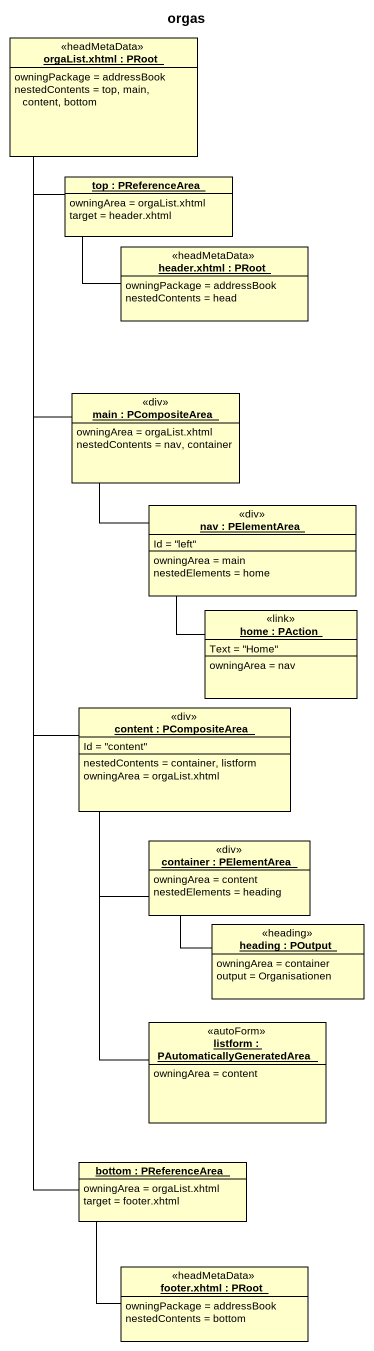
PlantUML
@startuml
title orgas
hide circle
hide empty members
object "orgaList.xhtml : PRoot" as orgaList_xhtml <<headMetaData>> {
  owningPackage = addressBook
  nestedContents = top, main, content, bottom
}
object "top : PReferenceArea" as top_ {
  owningArea = orgaList.xhtml
  target = header.xhtml
}
object "header.xhtml : PRoot" as header_xhtml <<headMetaData>> {
  owningPackage = addressBook
  nestedContents = head
}
object "main : PCompositeArea" as main <<div>> {
  owningArea = orgaList.xhtml
  nestedContents = nav, container
}
object "nav : PElementArea" as nav <<div>> {
  Id = "left"
  --
  owningArea = main
  nestedElements = home
}
object "home : PAction" as home <<link>> {
  Text = "Home"
  --
  owningArea = nav
}
object "content : PCompositeArea" as content <<div>> {
  Id = "content"
  --
  nestedContents = container, listform
  owningArea = orgaList.xhtml
}
object "container : PElementArea" as container <<div>> {
  owningArea = content
  nestedElements = heading
}
object "heading : POutput" as heading <<heading>> {
  owningArea = container
  output = Organisationen
}
object "listform : PAutomaticallyGeneratedArea" as listform <<autoForm>> {
  owningArea = content
}
object "bottom : PReferenceArea" as bottom_ {
  owningArea = orgaList.xhtml
  target = footer.xhtml
}
object "footer.xhtml : PRoot" as footer_xhtml <<headMetaData>> {
  owningPackage = addressBook
  nestedContents = bottom
}
top_ -up- orgaList_xhtml
header_xhtml -up- top_
main -up- orgaList_xhtml
nav -up- main
home -up- nav
content -up- orgaList_xhtml
container -up- content
heading -up- container
listform -up- content
bottom_ -up- orgaList_xhtml
footer_xhtml -up- bottom_
@enduml
